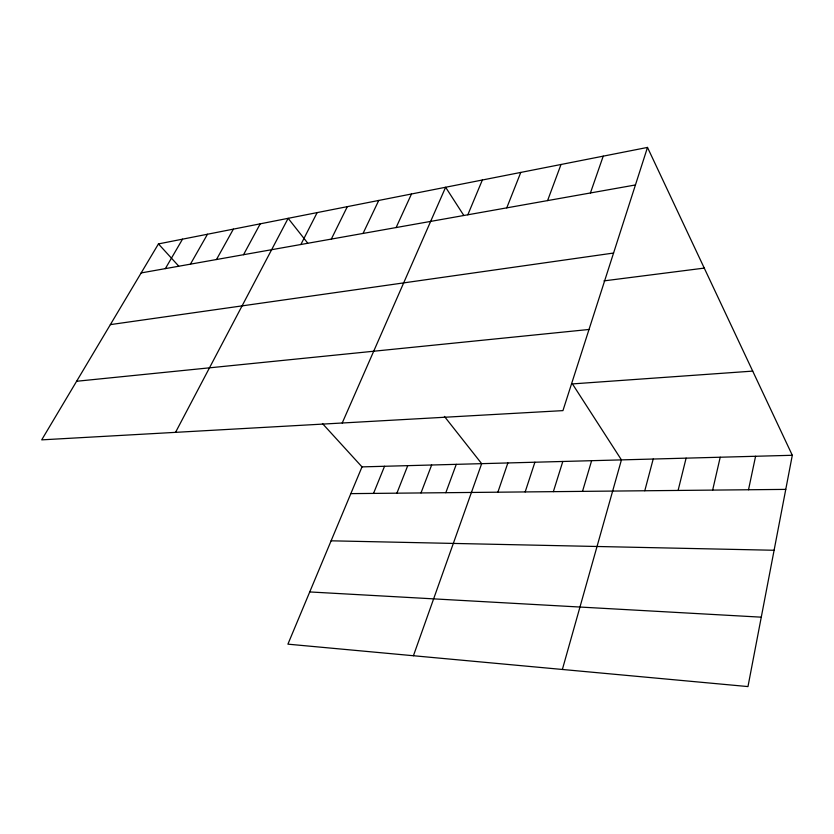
<?xml version="1.0" encoding="UTF-8"?>
<svg xmlns="http://www.w3.org/2000/svg" width="834" height="834" viewBox="0 0 834 834"><rect width="100%" height="100%" fill="white"/><g stroke="black" fill="none" stroke-linecap="round" stroke-linejoin="round"><path stroke-width="1.25" d="M647.497 147.42L562.94 410.62L41.7 439.862L158.45 243.914L647.497 147.42L792.3 455.281L747.973 686.58L287.907 644.161L362.008 466.884L322.445 423.547M748.515 489.756L755.583 456.271M712.653 490.1L720.211 457.23M678.105 490.434L686.101 458.147M644.786 490.757L653.199 459.034M562.366 669.473L621.434 459.888L572.437 383.911L752.716 371.109M582.507 491.372L591.629 460.691M553.359 491.653L562.804 461.473M525.17 491.924L534.896 462.224M497.877 492.196L507.864 462.953M590.42 192.977L603.222 156.156M413.424 655.732L481.666 463.662L444.407 416.416M445.825 492.696L456.271 464.34M547.584 200.598L561.021 164.475M420.993 492.936L431.647 465.007M396.901 493.175L407.743 465.653M506.759 207.864L520.781 172.419M373.528 493.405L384.537 466.279M467.822 214.797L482.354 179.998M342.221 423.005L445.617 187.254L463.704 215.287M396.119 227.557L411.485 193.988M363.04 233.437L378.751 200.441M331.317 239.087L347.33 206.644M300.876 244.508L317.16 212.597M175.536 432.356L288.147 218.32L307.683 243.08M243.518 254.714L260.239 223.825M216.475 259.53L233.374 229.131M190.433 264.159L207.478 234.239M165.351 268.621L182.521 239.16M141.155 272.927L635.435 184.96M110.369 324.614L613.563 253.036M603.972 280.881L704.261 268.1M76.613 381.263L589.013 329.472M362.008 466.884L792.3 455.281M350.833 493.624L785.764 489.391M331.108 540.818L774.098 550.263M309.737 591.942L761.275 617.17M158.45 243.914L178.664 266.056"/></g></svg>
